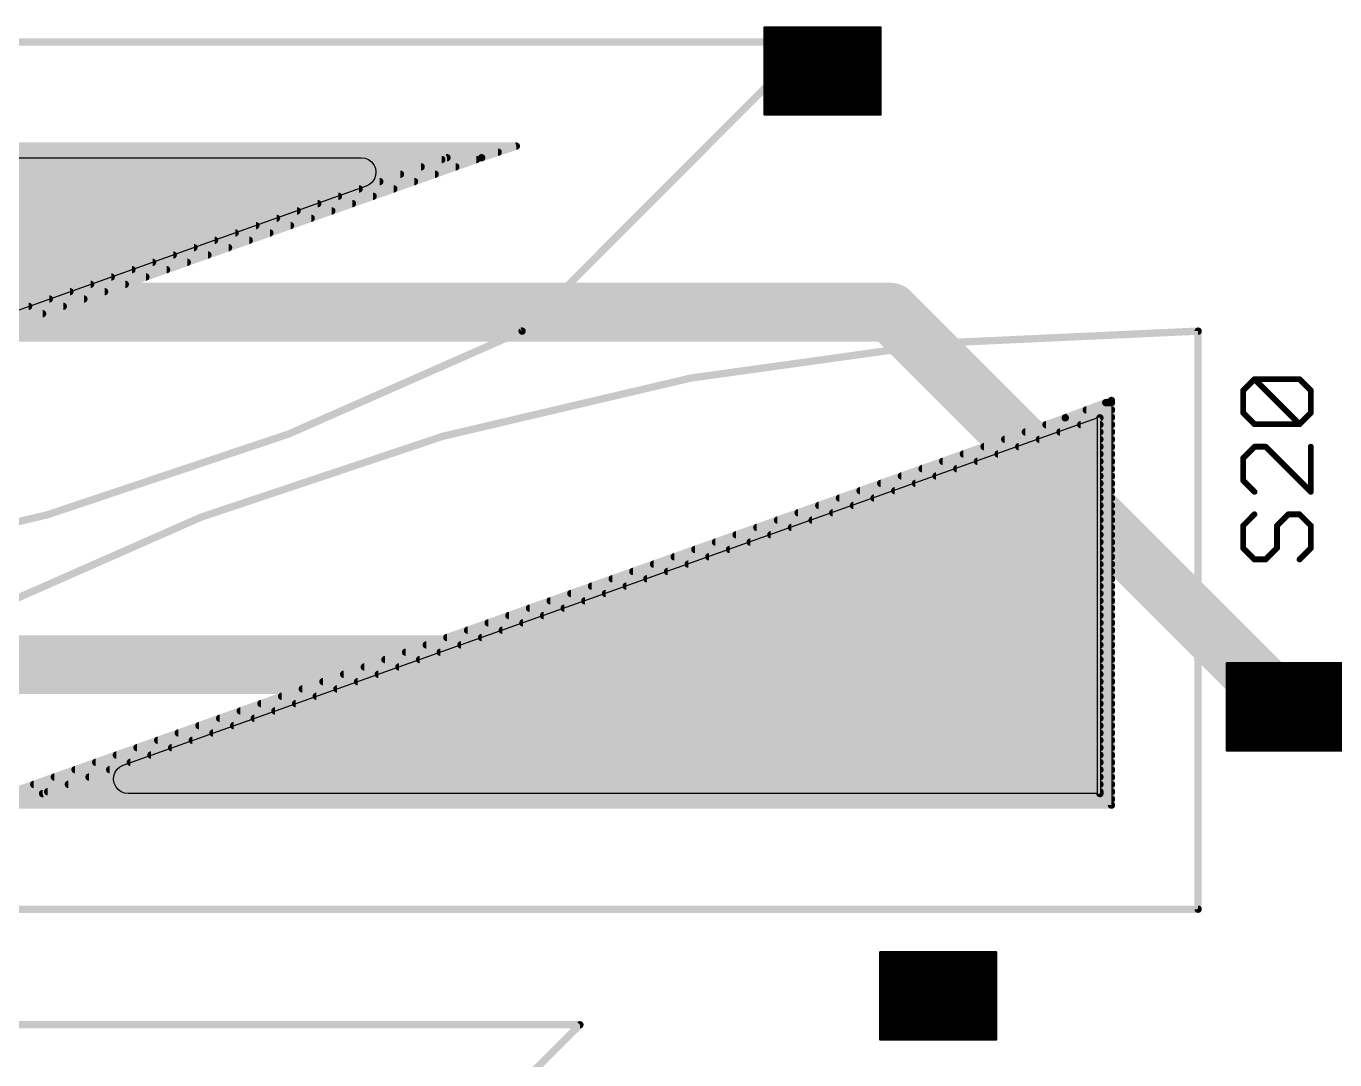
# Model space of a CAD drawing. Extents: x 0 to 82, y 0 to 110.
# Drawn here: x 20.72 to 43.37, y 71.39 to 89.28 of the extents above; entities that cross this region are included whole.
import ezdxf

# ---------------------------------------------------------------- set-up
doc = ezdxf.new("R2010")
doc.units = 0
for name, color, linetype in [('1', 22, 'CONTINUOUS'), ('16', 175, 'CONTINUOUS'), ('17', 82, 'CONTINUOUS'), ('18', 82, 'CONTINUOUS'), ('21', 253, 'CONTINUOUS'), ('23', 7, 'CONTINUOUS'), ('25', 253, 'CONTINUOUS'), ('29', 253, 'CONTINUOUS'), ('30', 253, 'CONTINUOUS'), ('31', 253, 'CONTINUOUS')]:
    doc.layers.add(name, color=color, linetype=linetype)

# ---------------------------------------------------------------- blocks, each defined once
blk = doc.blocks.new('ROUNDP')
at = {"const_width": 0.5}
blk.add_lwpolyline([(0, -0.25, 1), (0, 0.25, 1), (0, -0.25)], format="xyb", dxfattribs=at)
blk = doc.blocks.new('RECT')
blk.add_solid([(-0.5, -0.5), (0.5, -0.5), (-0.5, 0.5), (0.5, 0.5)])
blk = doc.blocks.new('ROUNDV')
at = {"const_width": 0.5}
blk.add_lwpolyline([(0, -0.25, 1), (0, 0.25, 1), (0, -0.25)], format="xyb", dxfattribs=at)

msp = doc.modelspace()

# ---------------------------------------------------------------- linework, layer by layer
at = {"layer": '1'}
for p, q in [((9.75, 87), (26.5172, 87)), ((26.5172, 87), (26.5812, 86.9918)), ((26.5812, 86.9918), (26.641, 86.9677)), ((26.641, 86.9677), (26.6929, 86.9294)), ((26.6929, 86.9294), (26.7335, 86.8791)), ((26.7335, 86.8791), (26.76, 86.8203)), ((26.76, 86.8203), (26.7709, 86.7567)), ((26.7709, 86.7567), (26.7654, 86.6924)), ((26.6593, 86.5355), (26.6017, 86.5065)), ((26.7078, 86.5781), (26.6593, 86.5355)), ((26.7439, 86.6316), (26.7078, 86.5781)), ((26.7654, 86.6924), (26.7439, 86.6316)), ((26.6017, 86.5065), (9.75, 80.5)), ((22.3983, 76.4935), (39.25, 82.5)), ((39.25, 82.5), (39.25, 76)), ((22.2346, 76.3076), (22.2561, 76.3684)), ((22.2561, 76.3684), (22.2922, 76.4219)), ((22.2922, 76.4219), (22.3407, 76.4645)), ((22.3407, 76.4645), (22.3983, 76.4935)), ((22.2291, 76.2433), (22.2346, 76.3076)), ((22.24, 76.1797), (22.2291, 76.2433)), ((22.2665, 76.1209), (22.24, 76.1797)), ((22.3071, 76.0706), (22.2665, 76.1209)), ((22.359, 76.0323), (22.3071, 76.0706)), ((22.4188, 76.0082), (22.359, 76.0323)), ((22.4828, 76), (22.4188, 76.0082)), ((39.25, 76), (22.4828, 76))]:
    msp.add_line(p, q, dxfattribs=at)
for points, const_width in [([(32.004, 78.232), (32.872, 79.1)], 1.016), ([(32.872, 79.1), (38.4, 79.1)], 1.016), ([(43.5, 78.25), (41.5, 78.25)], 0.05), ([(41.5, 78.25), (41.5, 76.75)], 0.05), ([(41.5, 78.2), (43.5, 78.2)], 0.05), ([(41.5, 78.15), (43.5, 78.15)], 0.05), ([(41.5, 78.1), (43.5, 78.1)], 0.05), ([(41.5, 78.05), (43.5, 78.05)], 0.05), ([(41.5, 78), (43.5, 78)], 0.05), ([(41.5, 77.95), (43.5, 77.95)], 0.05), ([(41.5, 77.9), (43.5, 77.9)], 0.05), ([(41.5, 77.85), (43.5, 77.85)], 0.05), ([(41.5, 77.8), (43.5, 77.8)], 0.05), ([(41.5, 77.75), (43.5, 77.75)], 0.05), ([(41.5, 77.7), (43.5, 77.7)], 0.05), ([(41.5, 77.65), (43.5, 77.65)], 0.05), ([(41.5, 77.6), (43.5, 77.6)], 0.05), ([(41.5, 77.55), (43.5, 77.55)], 0.05), ([(41.5, 77.5), (43.5, 77.5)], 0.05), ([(41.5, 77.45), (43.5, 77.45)], 0.05), ([(41.5, 77.4), (43.5, 77.4)], 0.05), ([(41.5, 77.35), (43.5, 77.35)], 0.05), ([(41.5, 77.3), (43.5, 77.3)], 0.05), ([(41.5, 77.25), (43.5, 77.25)], 0.05), ([(41.5, 77.2), (43.5, 77.2)], 0.05), ([(41.5, 77.15), (43.5, 77.15)], 0.05), ([(41.5, 77.1), (43.5, 77.1)], 0.05), ([(41.5, 77.05), (43.5, 77.05)], 0.05), ([(41.5, 77), (43.5, 77)], 0.05), ([(41.5, 76.95), (43.5, 76.95)], 0.05), ([(41.5, 76.9), (43.5, 76.9)], 0.05), ([(41.5, 76.85), (43.5, 76.85)], 0.05), ([(41.5, 76.8), (43.5, 76.8)], 0.05), ([(41.5, 76.75), (43.5, 76.75)], 0.05), ([(41.5, 76.75), (43.5, 76.75)], 0.05)]:
    msp.add_lwpolyline(points, dxfattribs=dict(at, const_width=const_width))
for points, const_width in [([(32.872, 79.354, 1), (32.872, 78.846)], 0.508), ([(33.0516, 78.9204, 1), (32.6924, 79.2796)], 0.508), ([(38.4, 78.846, 1), (38.4, 79.354)], 0.508), ([(31.8244, 78.4116, 1), (32.1836, 78.0524)], 0.508), ([(41.5, 78.2625, 1), (41.5, 78.2375)], 0.025), ([(41.5125, 78.25, 1), (41.4875, 78.25)], 0.025), ([(41.5, 78.2125, 1), (41.5, 78.1875)], 0.025), ([(41.5, 78.1625, 1), (41.5, 78.1375)], 0.025), ([(41.5, 78.1125, 1), (41.5, 78.0875)], 0.025), ([(41.5, 78.0625, 1), (41.5, 78.0375)], 0.025), ([(41.5, 78.0125, 1), (41.5, 77.9875)], 0.025), ([(41.5, 77.9625, 1), (41.5, 77.9375)], 0.025), ([(41.5, 77.9125, 1), (41.5, 77.8875)], 0.025), ([(41.5, 77.8625, 1), (41.5, 77.8375)], 0.025), ([(41.5, 77.8125, 1), (41.5, 77.7875)], 0.025), ([(41.5, 77.7625, 1), (41.5, 77.7375)], 0.025), ([(41.5, 77.7125, 1), (41.5, 77.6875)], 0.025), ([(41.5, 77.6625, 1), (41.5, 77.6375)], 0.025), ([(41.5, 77.6125, 1), (41.5, 77.5875)], 0.025), ([(41.5, 77.5625, 1), (41.5, 77.5375)], 0.025), ([(41.5, 77.5125, 1), (41.5, 77.4875)], 0.025), ([(41.5, 77.4625, 1), (41.5, 77.4375)], 0.025), ([(41.5, 77.4125, 1), (41.5, 77.3875)], 0.025), ([(41.5, 77.3625, 1), (41.5, 77.3375)], 0.025), ([(41.5, 77.3125, 1), (41.5, 77.2875)], 0.025), ([(41.5, 77.2625, 1), (41.5, 77.2375)], 0.025), ([(41.5, 77.2125, 1), (41.5, 77.1875)], 0.025), ([(41.5, 77.1625, 1), (41.5, 77.1375)], 0.025), ([(41.5, 77.1125, 1), (41.5, 77.0875)], 0.025), ([(41.5, 77.0625, 1), (41.5, 77.0375)], 0.025), ([(41.5, 77.0125, 1), (41.5, 76.9875)], 0.025), ([(41.5, 76.9625, 1), (41.5, 76.9375)], 0.025), ([(41.5, 76.9125, 1), (41.5, 76.8875)], 0.025), ([(41.5, 76.8625, 1), (41.5, 76.8375)], 0.025), ([(41.5, 76.8125, 1), (41.5, 76.7875)], 0.025), ([(41.5, 76.7625, 1), (41.5, 76.7375)], 0.025), ([(41.5, 76.7625, 1), (41.5, 76.7375)], 0.025), ([(41.4875, 76.75, 1), (41.5125, 76.75)], 0.025)]:
    msp.add_lwpolyline(points, format="xyb", dxfattribs=dict(at, const_width=const_width))
at = {"layer": '16', "const_width": 1.016}
for points in [[(35.672, 84.328), (16.256, 84.328)], [(42.5, 77.5), (35.672, 84.328)], [(16.615, 78.232), (32.004, 78.232)]]:
    msp.add_lwpolyline(points, dxfattribs=at)
at = {"layer": '16', "const_width": 0.508}
for points in [[(35.8516, 84.5076, 1), (35.4924, 84.1484)], [(35.672, 84.074, 1), (35.672, 84.582)], [(32.004, 77.978, 1), (32.004, 78.486)], [(42.3204, 77.3204, 1), (42.6796, 77.6796)]]:
    msp.add_lwpolyline(points, format="xyb", dxfattribs=at)
at = {"layer": '21', "const_width": 0.127}
for points in [[(34.3, 89), (8, 89)], [(29.3, 84), (34.3, 89)], [(41, 74), (41, 84)], [(14.7, 74), (41, 74)], [(30.3, 72), (4, 72)], [(25.3, 67), (30.3, 72)]]:
    msp.add_lwpolyline(points, dxfattribs=at)
at = {"layer": '21'}
for points, const_width in [([(34.3225, 88.9775, 1), (34.2775, 89.0225)], 0.0635), ([(34.3, 88.9682, 1), (34.3, 89.0318)], 0.0635), ([(8, 79, 0.1158), (29.3, 84)], 0.127), ([(41, 84, 0.1158), (19.7, 79)], 0.127), ([(29.2775, 84.0225, 1), (29.3225, 83.9775)], 0.0635), ([(29.3141, 83.9716, 1), (29.2859, 84.0284)], 0.0635), ([(41.0318, 84, 1), (40.9682, 84)], 0.0635), ([(41, 83.9682, 1), (41, 84.0318)], 0.0635), ([(41, 73.9682, 1), (41, 74.0318)], 0.0635), ([(40.9682, 74, 1), (41.0318, 74)], 0.0635), ([(30.3225, 71.9775, 1), (30.2775, 72.0225)], 0.0635), ([(30.3, 71.9682, 1), (30.3, 72.0318)], 0.0635)]:
    msp.add_lwpolyline(points, format="xyb", dxfattribs=dict(at, const_width=const_width))
at = {"layer": '23'}
msp.add_point((41, 74), dxfattribs=at)
at = {"layer": '25', "const_width": 0.1016}
for points in [[(41.7798, 82.9743), (41.9747, 83.1692)], [(41.9747, 83.1692), (42.7543, 83.1692)], [(42.7543, 82.3896), (41.9747, 83.1692)], [(42.7543, 83.1692), (42.9492, 82.9743)], [(41.7798, 82.5845), (41.7798, 82.9743)], [(42.9492, 82.9743), (42.9492, 82.5845)], [(41.9747, 82.3896), (41.7798, 82.5845)], [(42.7543, 82.3896), (41.9747, 82.3896)], [(42.9492, 82.5845), (42.7543, 82.3896)], [(41.9747, 81.9998), (41.7798, 81.8049)], [(42.1696, 81.9998), (41.9747, 81.9998)], [(42.9492, 81.2202), (42.1696, 81.9998)], [(42.9492, 81.9998), (42.9492, 81.2202)], [(41.7798, 81.8049), (41.7798, 81.4151)], [(41.7798, 81.4151), (41.9747, 81.2202)], [(41.9747, 80.8304), (41.7798, 80.6355)], [(42.3645, 80.6355), (42.5594, 80.8304)], [(42.5594, 80.8304), (42.7543, 80.8304)], [(42.7543, 80.8304), (42.9492, 80.6355)], [(41.7798, 80.6355), (41.7798, 80.2457)], [(42.3645, 80.2457), (42.3645, 80.6355)], [(42.9492, 80.6355), (42.9492, 80.2457)], [(41.7798, 80.2457), (41.9747, 80.0508)], [(42.1696, 80.0508), (42.3645, 80.2457)], [(42.9492, 80.2457), (42.7543, 80.0508)], [(41.9747, 80.0508), (42.1696, 80.0508)]]:
    msp.add_lwpolyline(points, dxfattribs=at)
at = {"layer": '25', "const_width": 0.0508}
for points in [[(41.9927, 83.1872, 1), (41.9567, 83.1512)], [(41.9747, 83.1946, 1), (41.9747, 83.1438)], [(41.9927, 83.1512, 1), (41.9567, 83.1872)], [(42.7723, 83.1872, 1), (42.7363, 83.1512)], [(42.7543, 83.1438, 1), (42.7543, 83.1946)], [(41.7618, 82.9923, 1), (41.7978, 82.9563)], [(41.8052, 82.9743, 1), (41.7544, 82.9743)], [(42.9746, 82.9743, 1), (42.9238, 82.9743)], [(42.9312, 82.9563, 1), (42.9672, 82.9923)], [(41.7978, 82.6025, 1), (41.7618, 82.5665)], [(41.7544, 82.5845, 1), (41.8052, 82.5845)], [(41.9747, 82.415, 1), (41.9747, 82.3642)], [(42.7543, 82.3642, 1), (42.7543, 82.415)], [(42.9238, 82.5845, 1), (42.9746, 82.5845)], [(42.9672, 82.5665, 1), (42.9312, 82.6025)], [(41.9567, 82.3716, 1), (41.9927, 82.4076)], [(42.7363, 82.4076, 1), (42.7723, 82.3716)], [(42.7363, 82.3716, 1), (42.7723, 82.4076)], [(41.9747, 82.0252, 1), (41.9747, 81.9744)], [(41.9927, 81.9818, 1), (41.9567, 82.0178)], [(42.1876, 82.0178, 1), (42.1516, 81.9818)], [(42.1696, 81.9744, 1), (42.1696, 82.0252)], [(42.9746, 81.9998, 1), (42.9238, 81.9998)], [(41.7618, 81.8229, 1), (41.7978, 81.7869)], [(41.8052, 81.8049, 1), (41.7544, 81.8049)], [(41.7978, 81.4331, 1), (41.7618, 81.3971)], [(41.7544, 81.4151, 1), (41.8052, 81.4151)], [(41.9567, 81.2022, 1), (41.9927, 81.2382)], [(42.9238, 81.2202, 1), (42.9746, 81.2202)], [(42.9312, 81.2022, 1), (42.9672, 81.2382)], [(41.9927, 80.8124, 1), (41.9567, 80.8484)], [(42.5594, 80.8558, 1), (42.5594, 80.805)], [(42.5774, 80.8124, 1), (42.5414, 80.8484)], [(42.7723, 80.8484, 1), (42.7363, 80.8124)], [(42.7543, 80.805, 1), (42.7543, 80.8558)], [(41.7618, 80.6535, 1), (41.7978, 80.6175)], [(41.8052, 80.6355, 1), (41.7544, 80.6355)], [(42.3465, 80.6535, 1), (42.3825, 80.6175)], [(42.3899, 80.6355, 1), (42.3391, 80.6355)], [(42.9746, 80.6355, 1), (42.9238, 80.6355)], [(42.9312, 80.6175, 1), (42.9672, 80.6535)], [(41.7978, 80.2637, 1), (41.7618, 80.2277)], [(41.7544, 80.2457, 1), (41.8052, 80.2457)], [(42.3391, 80.2457, 1), (42.3899, 80.2457)], [(42.3825, 80.2277, 1), (42.3465, 80.2637)], [(42.9238, 80.2457, 1), (42.9746, 80.2457)], [(42.9672, 80.2277, 1), (42.9312, 80.2637)], [(41.9747, 80.0762, 1), (41.9747, 80.0254)], [(41.9567, 80.0328, 1), (41.9927, 80.0688)], [(42.1516, 80.0688, 1), (42.1876, 80.0328)], [(42.1696, 80.0254, 1), (42.1696, 80.0762)], [(42.7363, 80.0688, 1), (42.7723, 80.0328)]]:
    msp.add_lwpolyline(points, format="xyb", dxfattribs=at)
at = {"layer": '29'}
for points, const_width in [([(33.5, 89.25), (33.5, 87.75)], 0.05), ([(35.5, 89.25), (33.5, 89.25)], 0.05), ([(35.5, 87.75), (35.5, 89.25)], 0.05), ([(33.5, 89.2), (35.5, 89.2)], 0.05), ([(33.5, 89.15), (35.5, 89.15)], 0.05), ([(33.5, 89.1), (35.5, 89.1)], 0.05), ([(33.5, 89.05), (35.5, 89.05)], 0.05), ([(33.5, 89), (35.5, 89)], 0.05), ([(33.5, 88.95), (35.5, 88.95)], 0.05), ([(33.5, 88.9), (35.5, 88.9)], 0.05), ([(33.5, 88.85), (35.5, 88.85)], 0.05), ([(33.5, 88.8), (35.5, 88.8)], 0.05), ([(33.5, 88.75), (35.5, 88.75)], 0.05), ([(33.5, 88.7), (35.5, 88.7)], 0.05), ([(33.5, 88.65), (35.5, 88.65)], 0.05), ([(33.5, 88.6), (35.5, 88.6)], 0.05), ([(33.5, 88.55), (35.5, 88.55)], 0.05), ([(33.5, 88.5), (35.5, 88.5)], 0.05), ([(33.5, 88.45), (35.5, 88.45)], 0.05), ([(33.5, 88.4), (35.5, 88.4)], 0.05), ([(33.5, 88.35), (35.5, 88.35)], 0.05), ([(33.5, 88.3), (35.5, 88.3)], 0.05), ([(33.5, 88.25), (35.5, 88.25)], 0.05), ([(33.5, 88.2), (35.5, 88.2)], 0.05), ([(33.5, 88.15), (35.5, 88.15)], 0.05), ([(33.5, 88.1), (35.5, 88.1)], 0.05), ([(33.5, 88.05), (35.5, 88.05)], 0.05), ([(33.5, 88), (35.5, 88)], 0.05), ([(33.5, 87.95), (35.5, 87.95)], 0.05), ([(33.5, 87.9), (35.5, 87.9)], 0.05), ([(33.5, 87.85), (35.5, 87.85)], 0.05), ([(33.5, 87.8), (35.5, 87.8)], 0.05), ([(33.5, 87.75), (35.5, 87.75)], 0.05), ([(33.5, 87.75), (35.5, 87.75)], 0.05), ([(29.2, 87.2), (9.5, 87.2)], 0.127), ([(28.6, 87), (29.2, 87.2)], 0.127), ([(28.885, 87.095), (9.5, 87.095)], 0.127), ([(28.5099, 86.968), (9.5, 86.968)], 0.127), ([(10.3, 80.5), (28.6, 87)], 0.127), ([(28.1524, 86.841), (9.5, 86.841)], 0.127), ([(27.7948, 86.714), (9.5, 86.714)], 0.127), ([(27.4372, 86.587), (9.5, 86.587)], 0.127), ([(27.0797, 86.46), (9.5, 86.46)], 0.127), ([(26.7221, 86.333), (9.5, 86.333)], 0.127), ([(26.3646, 86.206), (9.5, 86.206)], 0.127), ([(26.007, 86.079), (9.5, 86.079)], 0.127), ([(25.6495, 85.952), (9.5, 85.952)], 0.127), ([(25.2919, 85.825), (9.5, 85.825)], 0.127), ([(24.9344, 85.698), (9.5, 85.698)], 0.127), ([(24.5768, 85.571), (9.5, 85.571)], 0.127), ([(24.2193, 85.444), (9.5, 85.444)], 0.127), ([(23.8617, 85.317), (9.5, 85.317)], 0.127), ([(23.5042, 85.19), (9.5, 85.19)], 0.127), ([(23.1466, 85.063), (9.5, 85.063)], 0.127), ([(22.789, 84.936), (9.5, 84.936)], 0.127), ([(22.4315, 84.809), (9.5, 84.809)], 0.127), ([(22.0739, 84.682), (9.5, 84.682)], 0.127), ([(21.7164, 84.555), (9.5, 84.555)], 0.127), ([(21.3588, 84.428), (9.5, 84.428)], 0.127), ([(21.0013, 84.301), (9.5, 84.301)], 0.127), ([(39.5, 82.8), (38.7, 82.5)], 0.127), ([(39.0627, 82.636), (39.5, 82.636)], 0.127), ([(39.4013, 82.763), (39.5, 82.763)], 0.127), ([(39.5, 75.8), (39.5, 82.8)], 0.127), ([(38.7, 82.5), (20.4, 76)], 0.127), ([(38.3678, 82.382), (39.5, 82.382)], 0.127), ([(38.724, 82.509), (39.5, 82.509)], 0.127), ([(38.0102, 82.255), (39.5, 82.255)], 0.127), ([(37.2951, 82.001), (39.5, 82.001)], 0.127), ([(37.6527, 82.128), (39.5, 82.128)], 0.127), ([(36.58, 81.747), (39.5, 81.747)], 0.127), ([(36.9376, 81.874), (39.5, 81.874)], 0.127), ([(35.8649, 81.493), (39.5, 81.493)], 0.127), ([(36.2225, 81.62), (39.5, 81.62)], 0.127), ([(35.5074, 81.366), (39.5, 81.366)], 0.127), ([(34.7922, 81.112), (39.5, 81.112)], 0.127), ([(35.1498, 81.239), (39.5, 81.239)], 0.127), ([(34.0771, 80.858), (39.5, 80.858)], 0.127), ([(34.4347, 80.985), (39.5, 80.985)], 0.127), ([(33.362, 80.604), (39.5, 80.604)], 0.127), ([(33.7196, 80.731), (39.5, 80.731)], 0.127), ([(32.6469, 80.35), (39.5, 80.35)], 0.127), ([(33.0045, 80.477), (39.5, 80.477)], 0.127), ([(32.2894, 80.223), (39.5, 80.223)], 0.127), ([(31.5743, 79.969), (39.5, 79.969)], 0.127), ([(31.9318, 80.096), (39.5, 80.096)], 0.127), ([(30.8592, 79.715), (39.5, 79.715)], 0.127), ([(31.2167, 79.842), (39.5, 79.842)], 0.127), ([(30.144, 79.461), (39.5, 79.461)], 0.127), ([(30.5016, 79.588), (39.5, 79.588)], 0.127), ([(29.4289, 79.207), (39.5, 79.207)], 0.127), ([(29.7865, 79.334), (39.5, 79.334)], 0.127), ([(29.0714, 79.08), (39.5, 79.08)], 0.127), ([(28.3563, 78.826), (39.5, 78.826)], 0.127), ([(28.7138, 78.953), (39.5, 78.953)], 0.127), ([(27.6412, 78.572), (39.5, 78.572)], 0.127), ([(27.9987, 78.699), (39.5, 78.699)], 0.127), ([(26.9261, 78.318), (39.5, 78.318)], 0.127), ([(27.2836, 78.445), (39.5, 78.445)], 0.127), ([(26.5685, 78.191), (39.5, 78.191)], 0.127), ([(25.8534, 77.937), (39.5, 77.937)], 0.127), ([(26.211, 78.064), (39.5, 78.064)], 0.127), ([(25.1383, 77.683), (39.5, 77.683)], 0.127), ([(25.4958, 77.81), (39.5, 77.81)], 0.127), ([(24.4232, 77.429), (39.5, 77.429)], 0.127), ([(24.7807, 77.556), (39.5, 77.556)], 0.127), ([(23.7081, 77.175), (39.5, 77.175)], 0.127), ([(24.0656, 77.302), (39.5, 77.302)], 0.127), ([(23.3505, 77.048), (39.5, 77.048)], 0.127), ([(22.6354, 76.794), (39.5, 76.794)], 0.127), ([(22.993, 76.921), (39.5, 76.921)], 0.127), ([(21.9203, 76.54), (39.5, 76.54)], 0.127), ([(22.2779, 76.667), (39.5, 76.667)], 0.127), ([(21.2052, 76.286), (39.5, 76.286)], 0.127), ([(21.5628, 76.413), (39.5, 76.413)], 0.127), ([(20.8476, 76.159), (39.5, 76.159)], 0.127), ([(20.115, 75.905), (39.5, 75.905)], 0.127), ([(20.4901, 76.032), (39.5, 76.032)], 0.127), ([(19.8, 75.8), (39.5, 75.8)], 0.127), ([(35.5, 73.25), (35.5, 71.75)], 0.05), ([(37.5, 73.25), (35.5, 73.25)], 0.05), ([(35.5, 73.2), (37.5, 73.2)], 0.05), ([(35.5, 73.15), (37.5, 73.15)], 0.05), ([(37.5, 71.75), (37.5, 73.25)], 0.05), ([(35.5, 73.1), (37.5, 73.1)], 0.05), ([(35.5, 73.05), (37.5, 73.05)], 0.05), ([(35.5, 73), (37.5, 73)], 0.05), ([(35.5, 72.95), (37.5, 72.95)], 0.05), ([(35.5, 72.9), (37.5, 72.9)], 0.05), ([(35.5, 72.85), (37.5, 72.85)], 0.05), ([(35.5, 72.8), (37.5, 72.8)], 0.05), ([(35.5, 72.75), (37.5, 72.75)], 0.05), ([(35.5, 72.7), (37.5, 72.7)], 0.05), ([(35.5, 72.65), (37.5, 72.65)], 0.05), ([(35.5, 72.6), (37.5, 72.6)], 0.05), ([(35.5, 72.55), (37.5, 72.55)], 0.05), ([(35.5, 72.5), (37.5, 72.5)], 0.05), ([(35.5, 72.45), (37.5, 72.45)], 0.05), ([(35.5, 72.4), (37.5, 72.4)], 0.05), ([(35.5, 72.35), (37.5, 72.35)], 0.05), ([(35.5, 72.3), (37.5, 72.3)], 0.05), ([(35.5, 72.25), (37.5, 72.25)], 0.05), ([(35.5, 72.2), (37.5, 72.2)], 0.05), ([(35.5, 72.15), (37.5, 72.15)], 0.05), ([(35.5, 72.1), (37.5, 72.1)], 0.05), ([(35.5, 72.05), (37.5, 72.05)], 0.05), ([(35.5, 72), (37.5, 72)], 0.05), ([(35.5, 71.95), (37.5, 71.95)], 0.05), ([(35.5, 71.9), (37.5, 71.9)], 0.05), ([(35.5, 71.85), (37.5, 71.85)], 0.05), ([(35.5, 71.8), (37.5, 71.8)], 0.05), ([(35.5, 71.75), (37.5, 71.75)], 0.05), ([(35.5, 71.75), (37.5, 71.75)], 0.05)]:
    msp.add_lwpolyline(points, dxfattribs=dict(at, const_width=const_width))
for points, const_width in [([(33.5125, 89.25, 1), (33.4875, 89.25)], 0.025), ([(33.5, 89.2625, 1), (33.5, 89.2375)], 0.025), ([(35.5125, 89.25, 1), (35.4875, 89.25)], 0.025), ([(35.5, 89.2375, 1), (35.5, 89.2625)], 0.025), ([(33.5, 89.2125, 1), (33.5, 89.1875)], 0.025), ([(33.5, 89.1625, 1), (33.5, 89.1375)], 0.025), ([(33.5, 89.1125, 1), (33.5, 89.0875)], 0.025), ([(33.5, 89.0625, 1), (33.5, 89.0375)], 0.025), ([(33.5, 89.0125, 1), (33.5, 88.9875)], 0.025), ([(35.5, 89.1875, 1), (35.5, 89.2125)], 0.025), ([(35.5, 89.1375, 1), (35.5, 89.1625)], 0.025), ([(35.5, 89.0875, 1), (35.5, 89.1125)], 0.025), ([(35.5, 89.0375, 1), (35.5, 89.0625)], 0.025), ([(35.5, 88.9875, 1), (35.5, 89.0125)], 0.025), ([(33.5, 88.9625, 1), (33.5, 88.9375)], 0.025), ([(33.5, 88.9125, 1), (33.5, 88.8875)], 0.025), ([(33.5, 88.8625, 1), (33.5, 88.8375)], 0.025), ([(33.5, 88.8125, 1), (33.5, 88.7875)], 0.025), ([(35.5, 88.9375, 1), (35.5, 88.9625)], 0.025), ([(35.5, 88.8875, 1), (35.5, 88.9125)], 0.025), ([(35.5, 88.8375, 1), (35.5, 88.8625)], 0.025), ([(35.5, 88.7875, 1), (35.5, 88.8125)], 0.025), ([(33.5, 88.7625, 1), (33.5, 88.7375)], 0.025), ([(33.5, 88.7125, 1), (33.5, 88.6875)], 0.025), ([(33.5, 88.6625, 1), (33.5, 88.6375)], 0.025), ([(33.5, 88.6125, 1), (33.5, 88.5875)], 0.025), ([(33.5, 88.5625, 1), (33.5, 88.5375)], 0.025), ([(35.5, 88.7375, 1), (35.5, 88.7625)], 0.025), ([(35.5, 88.6875, 1), (35.5, 88.7125)], 0.025), ([(35.5, 88.6375, 1), (35.5, 88.6625)], 0.025), ([(35.5, 88.5875, 1), (35.5, 88.6125)], 0.025), ([(35.5, 88.5375, 1), (35.5, 88.5625)], 0.025), ([(33.5, 88.5125, 1), (33.5, 88.4875)], 0.025), ([(33.5, 88.4625, 1), (33.5, 88.4375)], 0.025), ([(33.5, 88.4125, 1), (33.5, 88.3875)], 0.025), ([(33.5, 88.3625, 1), (33.5, 88.3375)], 0.025), ([(35.5, 88.4875, 1), (35.5, 88.5125)], 0.025), ([(35.5, 88.4375, 1), (35.5, 88.4625)], 0.025), ([(35.5, 88.3875, 1), (35.5, 88.4125)], 0.025), ([(35.5, 88.3375, 1), (35.5, 88.3625)], 0.025), ([(33.5, 88.3125, 1), (33.5, 88.2875)], 0.025), ([(33.5, 88.2625, 1), (33.5, 88.2375)], 0.025), ([(33.5, 88.2125, 1), (33.5, 88.1875)], 0.025), ([(33.5, 88.1625, 1), (33.5, 88.1375)], 0.025), ([(33.5, 88.1125, 1), (33.5, 88.0875)], 0.025), ([(35.5, 88.2875, 1), (35.5, 88.3125)], 0.025), ([(35.5, 88.2375, 1), (35.5, 88.2625)], 0.025), ([(35.5, 88.1875, 1), (35.5, 88.2125)], 0.025), ([(35.5, 88.1375, 1), (35.5, 88.1625)], 0.025), ([(35.5, 88.0875, 1), (35.5, 88.1125)], 0.025), ([(33.5, 88.0625, 1), (33.5, 88.0375)], 0.025), ([(33.5, 88.0125, 1), (33.5, 87.9875)], 0.025), ([(33.5, 87.9625, 1), (33.5, 87.9375)], 0.025), ([(33.5, 87.9125, 1), (33.5, 87.8875)], 0.025), ([(33.5, 87.8625, 1), (33.5, 87.8375)], 0.025), ([(35.5, 88.0375, 1), (35.5, 88.0625)], 0.025), ([(35.5, 87.9875, 1), (35.5, 88.0125)], 0.025), ([(35.5, 87.9375, 1), (35.5, 87.9625)], 0.025), ([(35.5, 87.8875, 1), (35.5, 87.9125)], 0.025), ([(35.5, 87.8375, 1), (35.5, 87.8625)], 0.025), ([(33.5, 87.8125, 1), (33.5, 87.7875)], 0.025), ([(33.5, 87.7625, 1), (33.5, 87.7375)], 0.025), ([(33.5, 87.7625, 1), (33.5, 87.7375)], 0.025), ([(33.4875, 87.75, 1), (33.5125, 87.75)], 0.025), ([(35.4875, 87.75, 1), (35.5125, 87.75)], 0.025), ([(35.5, 87.7875, 1), (35.5, 87.8125)], 0.025), ([(35.5, 87.7375, 1), (35.5, 87.7625)], 0.025), ([(35.5, 87.7375, 1), (35.5, 87.7625)], 0.025), ([(29.21, 87.1699, 1), (29.19, 87.2301)], 0.0635), ([(29.2, 87.1683, 1), (29.2, 87.2318)], 0.0635), ([(28.5099, 86.9363, 1), (28.5099, 86.9998)], 0.0635), ([(28.59, 87.0301, 1), (28.61, 86.9699)], 0.0635), ([(28.6106, 86.9701, 1), (28.5894, 87.0299)], 0.0635), ([(28.885, 87.0632, 1), (28.885, 87.1268)], 0.0635), ([(27.7948, 86.6822, 1), (27.7948, 86.7458)], 0.0635), ([(28.1524, 86.8093, 1), (28.1524, 86.8728)], 0.0635), ([(27.0797, 86.4283, 1), (27.0797, 86.4918)], 0.0635), ([(27.4372, 86.5553, 1), (27.4372, 86.6188)], 0.0635), ([(26.7221, 86.3012, 1), (26.7221, 86.3648)], 0.0635), ([(26.007, 86.0473, 1), (26.007, 86.1108)], 0.0635), ([(26.3646, 86.1743, 1), (26.3646, 86.2378)], 0.0635), ([(25.2919, 85.7933, 1), (25.2919, 85.8568)], 0.0635), ([(25.6495, 85.9202, 1), (25.6495, 85.9838)], 0.0635), ([(24.5768, 85.5392, 1), (24.5768, 85.6028)], 0.0635), ([(24.9344, 85.6663, 1), (24.9344, 85.7298)], 0.0635), ([(24.2193, 85.4123, 1), (24.2193, 85.4758)], 0.0635), ([(23.5042, 85.1582, 1), (23.5042, 85.2218)], 0.0635), ([(23.8617, 85.2853, 1), (23.8617, 85.3488)], 0.0635), ([(22.789, 84.9043, 1), (22.789, 84.9678)], 0.0635), ([(23.1466, 85.0312, 1), (23.1466, 85.0948)], 0.0635), ([(22.0739, 84.6502, 1), (22.0739, 84.7138)], 0.0635), ([(22.4315, 84.7772, 1), (22.4315, 84.8407)], 0.0635), ([(21.3588, 84.3962, 1), (21.3588, 84.4597)], 0.0635), ([(21.7164, 84.5233, 1), (21.7164, 84.5868)], 0.0635), ([(21.0013, 84.2692, 1), (21.0013, 84.3328)], 0.0635), ([(39.0627, 82.6678, 1), (39.0627, 82.6043)], 0.0635), ([(39.4013, 82.7948, 1), (39.4013, 82.7313)], 0.0635), ([(39.5318, 82.8, 1), (39.4682, 82.8)], 0.0635), ([(39.5111, 82.7703, 1), (39.4889, 82.8297)], 0.0635), ([(39.5, 82.7313, 1), (39.5, 82.7948)], 0.0635), ([(39.5, 82.6043, 1), (39.5, 82.6678)], 0.0635), ([(38.3678, 82.4138, 1), (38.3678, 82.3503)], 0.0635), ([(38.6889, 82.5297, 1), (38.7111, 82.4703)], 0.0635), ([(38.7106, 82.4701, 1), (38.6894, 82.5299)], 0.0635), ([(38.724, 82.5408, 1), (38.724, 82.4772)], 0.0635), ([(39.5, 82.4772, 1), (39.5, 82.5408)], 0.0635), ([(39.5, 82.3503, 1), (39.5, 82.4138)], 0.0635), ([(38.0102, 82.2868, 1), (38.0102, 82.2233)], 0.0635), ([(39.5, 82.2233, 1), (39.5, 82.2868)], 0.0635), ([(37.2951, 82.0328, 1), (37.2951, 81.9693)], 0.0635), ([(37.6527, 82.1598, 1), (37.6527, 82.0962)], 0.0635), ([(39.5, 82.0962, 1), (39.5, 82.1598)], 0.0635), ([(39.5, 81.9693, 1), (39.5, 82.0328)], 0.0635), ([(36.58, 81.7788, 1), (36.58, 81.7152)], 0.0635), ([(36.9376, 81.9058, 1), (36.9376, 81.8423)], 0.0635), ([(39.5, 81.8423, 1), (39.5, 81.9058)], 0.0635), ([(39.5, 81.7152, 1), (39.5, 81.7788)], 0.0635), ([(35.8649, 81.5248, 1), (35.8649, 81.4613)], 0.0635), ([(36.2225, 81.6518, 1), (36.2225, 81.5883)], 0.0635), ([(39.5, 81.5883, 1), (39.5, 81.6518)], 0.0635), ([(39.5, 81.4613, 1), (39.5, 81.5248)], 0.0635), ([(35.5074, 81.3978, 1), (35.5074, 81.3342)], 0.0635), ([(39.5, 81.3342, 1), (39.5, 81.3978)], 0.0635), ([(34.7922, 81.1438, 1), (34.7922, 81.0803)], 0.0635), ([(35.1498, 81.2708, 1), (35.1498, 81.2073)], 0.0635), ([(39.5, 81.2073, 1), (39.5, 81.2708)], 0.0635), ([(39.5, 81.0803, 1), (39.5, 81.1438)], 0.0635), ([(34.0771, 80.8898, 1), (34.0771, 80.8263)], 0.0635), ([(34.4347, 81.0168, 1), (34.4347, 80.9532)], 0.0635), ([(39.5, 80.9532, 1), (39.5, 81.0168)], 0.0635), ([(39.5, 80.8263, 1), (39.5, 80.8898)], 0.0635), ([(33.362, 80.6358, 1), (33.362, 80.5722)], 0.0635), ([(33.7196, 80.7628, 1), (33.7196, 80.6993)], 0.0635), ([(39.5, 80.6993, 1), (39.5, 80.7628)], 0.0635), ([(39.5, 80.5722, 1), (39.5, 80.6358)], 0.0635), ([(32.6469, 80.3818, 1), (32.6469, 80.3183)], 0.0635), ([(33.0045, 80.5088, 1), (33.0045, 80.4453)], 0.0635), ([(39.5, 80.4453, 1), (39.5, 80.5088)], 0.0635), ([(39.5, 80.3183, 1), (39.5, 80.3818)], 0.0635), ([(32.2894, 80.2548, 1), (32.2894, 80.1912)], 0.0635), ([(39.5, 80.1912, 1), (39.5, 80.2548)], 0.0635), ([(31.5743, 80.0008, 1), (31.5743, 79.9373)], 0.0635), ([(31.9318, 80.1278, 1), (31.9318, 80.0643)], 0.0635), ([(39.5, 80.0643, 1), (39.5, 80.1278)], 0.0635), ([(39.5, 79.9373, 1), (39.5, 80.0008)], 0.0635), ([(30.8592, 79.7468, 1), (30.8592, 79.6833)], 0.0635), ([(31.2167, 79.8738, 1), (31.2167, 79.8102)], 0.0635), ([(39.5, 79.8102, 1), (39.5, 79.8738)], 0.0635), ([(39.5, 79.6833, 1), (39.5, 79.7468)], 0.0635), ([(30.144, 79.4928, 1), (30.144, 79.4292)], 0.0635), ([(30.5016, 79.6198, 1), (30.5016, 79.5563)], 0.0635), ([(39.5, 79.5563, 1), (39.5, 79.6198)], 0.0635), ([(39.5, 79.4292, 1), (39.5, 79.4928)], 0.0635), ([(29.4289, 79.2388, 1), (29.4289, 79.1753)], 0.0635), ([(29.7865, 79.3658, 1), (29.7865, 79.3023)], 0.0635), ([(39.5, 79.3023, 1), (39.5, 79.3658)], 0.0635), ([(39.5, 79.1753, 1), (39.5, 79.2388)], 0.0635), ([(29.0714, 79.1118, 1), (29.0714, 79.0482)], 0.0635), ([(39.5, 79.0482, 1), (39.5, 79.1118)], 0.0635), ([(28.3563, 78.8578, 1), (28.3563, 78.7943)], 0.0635), ([(28.7138, 78.9848, 1), (28.7138, 78.9213)], 0.0635), ([(39.5, 78.9213, 1), (39.5, 78.9848)], 0.0635), ([(39.5, 78.7943, 1), (39.5, 78.8578)], 0.0635), ([(27.6412, 78.6038, 1), (27.6412, 78.5403)], 0.0635), ([(27.9987, 78.7308, 1), (27.9987, 78.6672)], 0.0635), ([(39.5, 78.6672, 1), (39.5, 78.7308)], 0.0635), ([(39.5, 78.5403, 1), (39.5, 78.6038)], 0.0635), ([(26.9261, 78.3498, 1), (26.9261, 78.2862)], 0.0635), ([(27.2836, 78.4768, 1), (27.2836, 78.4133)], 0.0635), ([(39.5, 78.4133, 1), (39.5, 78.4768)], 0.0635), ([(39.5, 78.2862, 1), (39.5, 78.3498)], 0.0635), ([(26.5685, 78.2228, 1), (26.5685, 78.1593)], 0.0635), ([(39.5, 78.1593, 1), (39.5, 78.2228)], 0.0635), ([(25.8534, 77.9688, 1), (25.8534, 77.9052)], 0.0635), ([(26.211, 78.0958, 1), (26.211, 78.0323)], 0.0635), ([(39.5, 78.0323, 1), (39.5, 78.0958)], 0.0635), ([(39.5, 77.9052, 1), (39.5, 77.9688)], 0.0635), ([(25.1383, 77.7148, 1), (25.1383, 77.6513)], 0.0635), ([(25.4958, 77.8418, 1), (25.4958, 77.7782)], 0.0635), ([(39.5, 77.7782, 1), (39.5, 77.8418)], 0.0635), ([(39.5, 77.6513, 1), (39.5, 77.7148)], 0.0635), ([(24.4232, 77.4608, 1), (24.4232, 77.3972)], 0.0635), ([(24.7807, 77.5877, 1), (24.7807, 77.5242)], 0.0635), ([(39.5, 77.5242, 1), (39.5, 77.5877)], 0.0635), ([(39.5, 77.3972, 1), (39.5, 77.4608)], 0.0635), ([(23.7081, 77.2067, 1), (23.7081, 77.1432)], 0.0635), ([(24.0656, 77.3338, 1), (24.0656, 77.2703)], 0.0635), ([(39.5, 77.2703, 1), (39.5, 77.3338)], 0.0635), ([(39.5, 77.1432, 1), (39.5, 77.2067)], 0.0635), ([(23.3505, 77.0798, 1), (23.3505, 77.0162)], 0.0635), ([(39.5, 77.0162, 1), (39.5, 77.0798)], 0.0635), ([(22.6354, 76.8257, 1), (22.6354, 76.7622)], 0.0635), ([(22.993, 76.9528, 1), (22.993, 76.8893)], 0.0635), ([(39.5, 76.8893, 1), (39.5, 76.9528)], 0.0635), ([(39.5, 76.7622, 1), (39.5, 76.8257)], 0.0635), ([(21.9203, 76.5718, 1), (21.9203, 76.5083)], 0.0635), ([(22.2779, 76.6988, 1), (22.2779, 76.6352)], 0.0635), ([(39.5, 76.6352, 1), (39.5, 76.6988)], 0.0635), ([(39.5, 76.5083, 1), (39.5, 76.5718)], 0.0635), ([(21.2052, 76.3178, 1), (21.2052, 76.2542)], 0.0635), ([(21.5628, 76.4447, 1), (21.5628, 76.3812)], 0.0635), ([(39.5, 76.3812, 1), (39.5, 76.4447)], 0.0635), ([(39.5, 76.2542, 1), (39.5, 76.3178)], 0.0635), ([(20.8476, 76.1908, 1), (20.8476, 76.1273)], 0.0635), ([(39.5, 76.1273, 1), (39.5, 76.1908)], 0.0635), ([(39.5, 76.0003, 1), (39.5, 76.0638)], 0.0635), ([(39.5, 75.8732, 1), (39.5, 75.9368)], 0.0635), ([(39.4682, 75.8, 1), (39.5318, 75.8)], 0.0635), ([(39.5, 75.7682, 1), (39.5, 75.8317)], 0.0635), ([(35.5125, 73.25, 1), (35.4875, 73.25)], 0.025), ([(35.5, 73.2625, 1), (35.5, 73.2375)], 0.025), ([(35.5, 73.2125, 1), (35.5, 73.1875)], 0.025), ([(35.5, 73.1625, 1), (35.5, 73.1375)], 0.025), ([(37.5125, 73.25, 1), (37.4875, 73.25)], 0.025), ([(37.5, 73.2375, 1), (37.5, 73.2625)], 0.025), ([(37.5, 73.1875, 1), (37.5, 73.2125)], 0.025), ([(37.5, 73.1375, 1), (37.5, 73.1625)], 0.025), ([(35.5, 73.1125, 1), (35.5, 73.0875)], 0.025), ([(35.5, 73.0625, 1), (35.5, 73.0375)], 0.025), ([(35.5, 73.0125, 1), (35.5, 72.9875)], 0.025), ([(35.5, 72.9625, 1), (35.5, 72.9375)], 0.025), ([(37.5, 73.0875, 1), (37.5, 73.1125)], 0.025), ([(37.5, 73.0375, 1), (37.5, 73.0625)], 0.025), ([(37.5, 72.9875, 1), (37.5, 73.0125)], 0.025), ([(37.5, 72.9375, 1), (37.5, 72.9625)], 0.025), ([(35.5, 72.9125, 1), (35.5, 72.8875)], 0.025), ([(35.5, 72.8625, 1), (35.5, 72.8375)], 0.025), ([(35.5, 72.8125, 1), (35.5, 72.7875)], 0.025), ([(35.5, 72.7625, 1), (35.5, 72.7375)], 0.025), ([(35.5, 72.7125, 1), (35.5, 72.6875)], 0.025), ([(37.5, 72.8875, 1), (37.5, 72.9125)], 0.025), ([(37.5, 72.8375, 1), (37.5, 72.8625)], 0.025), ([(37.5, 72.7875, 1), (37.5, 72.8125)], 0.025), ([(37.5, 72.7375, 1), (37.5, 72.7625)], 0.025), ([(37.5, 72.6875, 1), (37.5, 72.7125)], 0.025), ([(35.5, 72.6625, 1), (35.5, 72.6375)], 0.025), ([(35.5, 72.6125, 1), (35.5, 72.5875)], 0.025), ([(35.5, 72.5625, 1), (35.5, 72.5375)], 0.025), ([(35.5, 72.5125, 1), (35.5, 72.4875)], 0.025), ([(35.5, 72.4625, 1), (35.5, 72.4375)], 0.025), ([(37.5, 72.6375, 1), (37.5, 72.6625)], 0.025), ([(37.5, 72.5875, 1), (37.5, 72.6125)], 0.025), ([(37.5, 72.5375, 1), (37.5, 72.5625)], 0.025), ([(37.5, 72.4875, 1), (37.5, 72.5125)], 0.025), ([(37.5, 72.4375, 1), (37.5, 72.4625)], 0.025), ([(35.5, 72.4125, 1), (35.5, 72.3875)], 0.025), ([(35.5, 72.3625, 1), (35.5, 72.3375)], 0.025), ([(35.5, 72.3125, 1), (35.5, 72.2875)], 0.025), ([(35.5, 72.2625, 1), (35.5, 72.2375)], 0.025), ([(37.5, 72.3875, 1), (37.5, 72.4125)], 0.025), ([(37.5, 72.3375, 1), (37.5, 72.3625)], 0.025), ([(37.5, 72.2875, 1), (37.5, 72.3125)], 0.025), ([(37.5, 72.2375, 1), (37.5, 72.2625)], 0.025), ([(35.5, 72.2125, 1), (35.5, 72.1875)], 0.025), ([(35.5, 72.1625, 1), (35.5, 72.1375)], 0.025), ([(35.5, 72.1125, 1), (35.5, 72.0875)], 0.025), ([(35.5, 72.0625, 1), (35.5, 72.0375)], 0.025), ([(35.5, 72.0125, 1), (35.5, 71.9875)], 0.025), ([(37.5, 72.1875, 1), (37.5, 72.2125)], 0.025), ([(37.5, 72.1375, 1), (37.5, 72.1625)], 0.025), ([(37.5, 72.0875, 1), (37.5, 72.1125)], 0.025), ([(37.5, 72.0375, 1), (37.5, 72.0625)], 0.025), ([(37.5, 71.9875, 1), (37.5, 72.0125)], 0.025), ([(35.5, 71.9625, 1), (35.5, 71.9375)], 0.025), ([(35.5, 71.9125, 1), (35.5, 71.8875)], 0.025), ([(35.5, 71.8625, 1), (35.5, 71.8375)], 0.025), ([(35.5, 71.8125, 1), (35.5, 71.7875)], 0.025), ([(37.5, 71.9375, 1), (37.5, 71.9625)], 0.025), ([(37.5, 71.8875, 1), (37.5, 71.9125)], 0.025), ([(37.5, 71.8375, 1), (37.5, 71.8625)], 0.025), ([(37.5, 71.7875, 1), (37.5, 71.8125)], 0.025), ([(35.5, 71.7625, 1), (35.5, 71.7375)], 0.025), ([(35.5, 71.7625, 1), (35.5, 71.7375)], 0.025), ([(35.4875, 71.75, 1), (35.5125, 71.75)], 0.025), ([(37.4875, 71.75, 1), (37.5125, 71.75)], 0.025), ([(37.5, 71.7375, 1), (37.5, 71.7625)], 0.025), ([(37.5, 71.7375, 1), (37.5, 71.7625)], 0.025)]:
    msp.add_lwpolyline(points, format="xyb", dxfattribs=dict(at, const_width=const_width))
at = {"layer": '31', "const_width": 0.127}
for points in [[(9.7, 80.5), (28, 87)], [(28, 87), (9.7, 87)], [(27.9099, 86.968), (9.7, 86.968)], [(27.5524, 86.841), (9.7, 86.841)], [(27.1948, 86.714), (9.7, 86.714)], [(26.8372, 86.587), (9.7, 86.587)], [(26.4797, 86.46), (9.7, 86.46)], [(26.1221, 86.333), (9.7, 86.333)], [(25.7646, 86.206), (9.7, 86.206)], [(25.407, 86.079), (9.7, 86.079)], [(25.0495, 85.952), (9.7, 85.952)], [(24.6919, 85.825), (9.7, 85.825)], [(24.3344, 85.698), (9.7, 85.698)], [(23.9768, 85.571), (9.7, 85.571)], [(23.6193, 85.444), (9.7, 85.444)], [(23.2617, 85.317), (9.7, 85.317)], [(22.9042, 85.19), (9.7, 85.19)], [(22.5466, 85.063), (9.7, 85.063)], [(22.189, 84.936), (9.7, 84.936)], [(21.8315, 84.809), (9.7, 84.809)], [(21.4739, 84.682), (9.7, 84.682)], [(21.1164, 84.555), (9.7, 84.555)], [(20.7588, 84.428), (9.7, 84.428)], [(39.3, 82.5), (21, 76)], [(38.9678, 82.382), (39.3, 82.382)], [(39.3, 76), (39.3, 82.5)], [(38.6102, 82.255), (39.3, 82.255)], [(37.8951, 82.001), (39.3, 82.001)], [(38.2527, 82.128), (39.3, 82.128)], [(37.18, 81.747), (39.3, 81.747)], [(37.5376, 81.874), (39.3, 81.874)], [(36.4649, 81.493), (39.3, 81.493)], [(36.8225, 81.62), (39.3, 81.62)], [(36.1074, 81.366), (39.3, 81.366)], [(35.3922, 81.112), (39.3, 81.112)], [(35.7498, 81.239), (39.3, 81.239)], [(34.6771, 80.858), (39.3, 80.858)], [(35.0347, 80.985), (39.3, 80.985)], [(33.962, 80.604), (39.3, 80.604)], [(34.3196, 80.731), (39.3, 80.731)], [(33.2469, 80.35), (39.3, 80.35)], [(33.6045, 80.477), (39.3, 80.477)], [(32.8894, 80.223), (39.3, 80.223)], [(32.1743, 79.969), (39.3, 79.969)], [(32.5318, 80.096), (39.3, 80.096)], [(31.4592, 79.715), (39.3, 79.715)], [(31.8167, 79.842), (39.3, 79.842)], [(30.744, 79.461), (39.3, 79.461)], [(31.1016, 79.588), (39.3, 79.588)], [(30.0289, 79.207), (39.3, 79.207)], [(30.3865, 79.334), (39.3, 79.334)], [(29.6714, 79.08), (39.3, 79.08)], [(28.9563, 78.826), (39.3, 78.826)], [(29.3138, 78.953), (39.3, 78.953)], [(28.2412, 78.572), (39.3, 78.572)], [(28.5987, 78.699), (39.3, 78.699)], [(27.5261, 78.318), (39.3, 78.318)], [(27.8836, 78.445), (39.3, 78.445)], [(27.1685, 78.191), (39.3, 78.191)], [(26.4534, 77.937), (39.3, 77.937)], [(26.811, 78.064), (39.3, 78.064)], [(25.7383, 77.683), (39.3, 77.683)], [(26.0958, 77.81), (39.3, 77.81)], [(25.0232, 77.429), (39.3, 77.429)], [(25.3807, 77.556), (39.3, 77.556)], [(24.3081, 77.175), (39.3, 77.175)], [(24.6656, 77.302), (39.3, 77.302)], [(23.9505, 77.048), (39.3, 77.048)], [(23.2354, 76.794), (39.3, 76.794)], [(23.593, 76.921), (39.3, 76.921)], [(22.5203, 76.54), (39.3, 76.54)], [(22.8779, 76.667), (39.3, 76.667)], [(21.8052, 76.286), (39.3, 76.286)], [(22.1628, 76.413), (39.3, 76.413)], [(21.4476, 76.159), (39.3, 76.159)], [(21, 76), (39.3, 76)], [(21.0901, 76.032), (39.3, 76.032)]]:
    msp.add_lwpolyline(points, dxfattribs=at)
at = {"layer": '31', "const_width": 0.0635}
for points in [[(27.9099, 86.9363, 1), (27.9099, 86.9998)], [(28.0106, 86.9701, 1), (27.9894, 87.0299)], [(28, 86.9682, 1), (28, 87.0318)], [(27.1948, 86.6822, 1), (27.1948, 86.7458)], [(27.5524, 86.8093, 1), (27.5524, 86.8728)], [(26.4797, 86.4283, 1), (26.4797, 86.4918)], [(26.8372, 86.5553, 1), (26.8372, 86.6188)], [(26.1221, 86.3012, 1), (26.1221, 86.3648)], [(25.407, 86.0473, 1), (25.407, 86.1108)], [(25.7646, 86.1743, 1), (25.7646, 86.2378)], [(24.6919, 85.7933, 1), (24.6919, 85.8568)], [(25.0495, 85.9202, 1), (25.0495, 85.9838)], [(23.9768, 85.5392, 1), (23.9768, 85.6028)], [(24.3344, 85.6663, 1), (24.3344, 85.7298)], [(23.6193, 85.4123, 1), (23.6193, 85.4758)], [(22.9042, 85.1582, 1), (22.9042, 85.2218)], [(23.2617, 85.2853, 1), (23.2617, 85.3488)], [(22.189, 84.9043, 1), (22.189, 84.9678)], [(22.5466, 85.0312, 1), (22.5466, 85.0948)], [(21.4739, 84.6502, 1), (21.4739, 84.7138)], [(21.8315, 84.7772, 1), (21.8315, 84.8407)], [(20.7588, 84.3962, 1), (20.7588, 84.4597)], [(21.1164, 84.5233, 1), (21.1164, 84.5868)], [(38.9678, 82.4138, 1), (38.9678, 82.3503)], [(39.3318, 82.5, 1), (39.2683, 82.5)], [(39.3106, 82.4701, 1), (39.2894, 82.5299)], [(39.3, 82.3503, 1), (39.3, 82.4138)], [(38.6102, 82.2868, 1), (38.6102, 82.2233)], [(39.3, 82.2233, 1), (39.3, 82.2868)], [(37.8951, 82.0328, 1), (37.8951, 81.9693)], [(38.2527, 82.1598, 1), (38.2527, 82.0962)], [(39.3, 82.0962, 1), (39.3, 82.1598)], [(39.3, 81.9693, 1), (39.3, 82.0328)], [(37.18, 81.7788, 1), (37.18, 81.7152)], [(37.5376, 81.9058, 1), (37.5376, 81.8423)], [(39.3, 81.8423, 1), (39.3, 81.9058)], [(39.3, 81.7152, 1), (39.3, 81.7788)], [(36.4649, 81.5248, 1), (36.4649, 81.4613)], [(36.8225, 81.6518, 1), (36.8225, 81.5883)], [(39.3, 81.5883, 1), (39.3, 81.6518)], [(39.3, 81.4613, 1), (39.3, 81.5248)], [(36.1074, 81.3978, 1), (36.1074, 81.3342)], [(39.3, 81.3342, 1), (39.3, 81.3978)], [(35.3922, 81.1438, 1), (35.3922, 81.0803)], [(35.7498, 81.2708, 1), (35.7498, 81.2073)], [(39.3, 81.2073, 1), (39.3, 81.2708)], [(39.3, 81.0803, 1), (39.3, 81.1438)], [(34.6771, 80.8898, 1), (34.6771, 80.8263)], [(35.0347, 81.0168, 1), (35.0347, 80.9532)], [(39.3, 80.9532, 1), (39.3, 81.0168)], [(39.3, 80.8263, 1), (39.3, 80.8898)], [(33.962, 80.6358, 1), (33.962, 80.5722)], [(34.3196, 80.7628, 1), (34.3196, 80.6993)], [(39.3, 80.6993, 1), (39.3, 80.7628)], [(39.3, 80.5722, 1), (39.3, 80.6358)], [(33.2469, 80.3818, 1), (33.2469, 80.3183)], [(33.6045, 80.5088, 1), (33.6045, 80.4453)], [(39.3, 80.4453, 1), (39.3, 80.5088)], [(39.3, 80.3183, 1), (39.3, 80.3818)], [(32.8894, 80.2548, 1), (32.8894, 80.1912)], [(39.3, 80.1912, 1), (39.3, 80.2548)], [(32.1743, 80.0008, 1), (32.1743, 79.9373)], [(32.5318, 80.1278, 1), (32.5318, 80.0643)], [(39.3, 80.0643, 1), (39.3, 80.1278)], [(39.3, 79.9373, 1), (39.3, 80.0008)], [(31.4592, 79.7468, 1), (31.4592, 79.6833)], [(31.8167, 79.8738, 1), (31.8167, 79.8102)], [(39.3, 79.8102, 1), (39.3, 79.8738)], [(39.3, 79.6833, 1), (39.3, 79.7468)], [(30.744, 79.4928, 1), (30.744, 79.4292)], [(31.1016, 79.6198, 1), (31.1016, 79.5563)], [(39.3, 79.5563, 1), (39.3, 79.6198)], [(39.3, 79.4292, 1), (39.3, 79.4928)], [(30.0289, 79.2388, 1), (30.0289, 79.1753)], [(30.3865, 79.3658, 1), (30.3865, 79.3023)], [(39.3, 79.3023, 1), (39.3, 79.3658)], [(39.3, 79.1753, 1), (39.3, 79.2388)], [(29.6714, 79.1118, 1), (29.6714, 79.0482)], [(39.3, 79.0482, 1), (39.3, 79.1118)], [(28.9563, 78.8578, 1), (28.9563, 78.7943)], [(29.3138, 78.9848, 1), (29.3138, 78.9213)], [(39.3, 78.9213, 1), (39.3, 78.9848)], [(39.3, 78.7943, 1), (39.3, 78.8578)], [(28.2412, 78.6038, 1), (28.2412, 78.5403)], [(28.5987, 78.7308, 1), (28.5987, 78.6672)], [(39.3, 78.6672, 1), (39.3, 78.7308)], [(39.3, 78.5403, 1), (39.3, 78.6038)], [(27.5261, 78.3498, 1), (27.5261, 78.2862)], [(27.8836, 78.4768, 1), (27.8836, 78.4133)], [(39.3, 78.4133, 1), (39.3, 78.4768)], [(39.3, 78.2862, 1), (39.3, 78.3498)], [(27.1685, 78.2228, 1), (27.1685, 78.1593)], [(39.3, 78.1593, 1), (39.3, 78.2228)], [(26.4534, 77.9688, 1), (26.4534, 77.9052)], [(26.811, 78.0958, 1), (26.811, 78.0323)], [(39.3, 78.0323, 1), (39.3, 78.0958)], [(39.3, 77.9052, 1), (39.3, 77.9688)], [(25.7383, 77.7148, 1), (25.7383, 77.6513)], [(26.0958, 77.8418, 1), (26.0958, 77.7782)], [(39.3, 77.7782, 1), (39.3, 77.8418)], [(39.3, 77.6513, 1), (39.3, 77.7148)], [(25.0232, 77.4608, 1), (25.0232, 77.3972)], [(25.3807, 77.5877, 1), (25.3807, 77.5242)], [(39.3, 77.5242, 1), (39.3, 77.5877)], [(39.3, 77.3972, 1), (39.3, 77.4608)], [(24.3081, 77.2067, 1), (24.3081, 77.1432)], [(24.6656, 77.3338, 1), (24.6656, 77.2703)], [(39.3, 77.2703, 1), (39.3, 77.3338)], [(39.3, 77.1432, 1), (39.3, 77.2067)], [(23.9505, 77.0798, 1), (23.9505, 77.0162)], [(39.3, 77.0162, 1), (39.3, 77.0798)], [(23.2354, 76.8257, 1), (23.2354, 76.7622)], [(23.593, 76.9528, 1), (23.593, 76.8893)], [(39.3, 76.8893, 1), (39.3, 76.9528)], [(39.3, 76.7622, 1), (39.3, 76.8257)], [(22.5203, 76.5718, 1), (22.5203, 76.5083)], [(22.8779, 76.6988, 1), (22.8779, 76.6352)], [(39.3, 76.6352, 1), (39.3, 76.6988)], [(39.3, 76.5083, 1), (39.3, 76.5718)], [(21.8052, 76.3178, 1), (21.8052, 76.2542)], [(22.1628, 76.4447, 1), (22.1628, 76.3812)], [(39.3, 76.3812, 1), (39.3, 76.4447)], [(39.3, 76.2542, 1), (39.3, 76.3178)], [(21.4476, 76.1908, 1), (21.4476, 76.1273)], [(39.3, 76.1273, 1), (39.3, 76.1908)], [(21, 76.0318, 1), (21, 75.9682)], [(20.9894, 76.0299, 1), (21.0106, 75.9701)], [(21.0901, 76.0638, 1), (21.0901, 76.0003)], [(39.2683, 76, 1), (39.3318, 76)], [(39.3, 76.0003, 1), (39.3, 76.0638)], [(39.3, 75.9682, 1), (39.3, 76.0318)]]:
    msp.add_lwpolyline(points, format="xyb", dxfattribs=at)

# ---------------------------------------------------------------- block references
at = {"layer": '1', "xscale": 1.5, "yscale": 1.5}
msp.add_blockref('RECT', (38.4, 79.1), dxfattribs=at)
at = {"layer": '17', "xscale": 1.308, "yscale": 1.308}
msp.add_blockref('ROUNDP', (42.5, 77.5), dxfattribs=at)
msp.add_blockref('ROUNDP', (42.5, 77.5), dxfattribs=at)
at = {"layer": '18', "xscale": 1.0064, "yscale": 1.0064}
msp.add_blockref('ROUNDV', (32.004, 78.232), dxfattribs=at)
msp.add_blockref('ROUNDV', (32.004, 78.232), dxfattribs=at)
at = {"layer": '29'}
for name, p, xscale, yscale in [('RECT', (38.4, 79.1), 1.7032, 1.7032), ('ROUNDV', (32.004, 78.232), 1.2096, 1.2096), ('ROUNDP', (42.5, 77.5), 1.5112, 1.5112)]:
    msp.add_blockref(name, p, dxfattribs=dict(at, xscale=xscale, yscale=yscale))
at = {"layer": '30'}
for name, p, xscale, yscale in [('ROUNDV', (32.004, 78.232), 1.2096, 1.2096), ('ROUNDP', (42.5, 77.5), 1.5112, 1.5112)]:
    msp.add_blockref(name, p, dxfattribs=dict(at, xscale=xscale, yscale=yscale))
at = {"layer": '31', "xscale": 1.5, "yscale": 1.5}
msp.add_blockref('RECT', (38.4, 79.1), dxfattribs=at)

doc.saveas('drawing.dxf')
